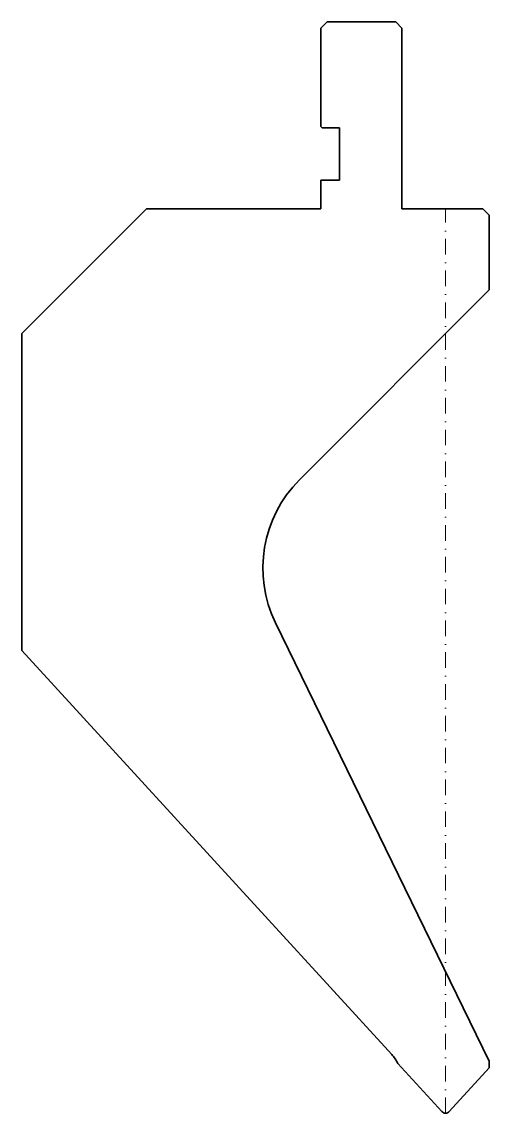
# Model space of a CAD drawing. Header units: millimetres. Extents: x -68 to 7, y 0 to 175.
import ezdxf

# ---------------------------------------------------------------- set-up
doc = ezdxf.new("R2010")
doc.units = ezdxf.units.MM
doc.header["$LTSCALE"] = 5
doc.linetypes.add('AUSGEZOGEN', pattern=[0])
doc.linetypes.add('DASHDOT', pattern=[1, 0.5, -0.25, 0, -0.25])
doc.layers.add('2', color=7, linetype='Continuous')

msp = doc.modelspace()

# ---------------------------------------------------------------- linework, layer by layer
at = {"layer": '2', "color": 7, "linetype": 'AUSGEZOGEN', "lineweight": 35}
for p, q in [((-20, 174), (-19, 175)), ((-20, 158.2), (-20, 174)), ((-19, 175), (-8, 175)), ((-8, 175), (-7, 174)), ((-7, 174), (-7, 145)), ((-19.8, 158), (-20, 158.2)), ((-17, 158), (-19.8, 158)), ((-17, 149.6), (-17, 158)), ((-20, 145), (-20, 149.6)), ((-20, 149.6), (-17, 149.6)), ((-68, 125), (-48, 145)), ((-48, 145), (-20, 145)), ((-7, 145), (6, 145)), ((6, 145), (7, 144)), ((7, 144), (7, 132)), ((7, 132), (-23.45, 101.55)), ((-68, 74.2), (-68, 125)), ((-27.29, 78.64), (7, 8.33)), ((-8.64, 9.42), (-68, 74.2)), ((-0.59, 0.26), (-7.66, 7.98)), ((7, 7.26), (0.59, 0.26)), ((7, 8.33), (7, 7.26))]:
    msp.add_line(p, q, dxfattribs=at)
at = {"layer": '2', "color": 7, "linetype": 'DASHDOT', "lineweight": 18}
msp.add_line((0, 0), (0, 145), dxfattribs=at)
at = {"layer": '2', "color": 7, "linetype": 'AUSGEZOGEN', "lineweight": 35}
for centre, radius, start, end in [((-9.31, 87.4), 20, 135, 206), ((-13.06, 5.36), 6, 25.869, 42.5), ((0, 0.8), 0.8, 222.5, 317.5)]:
    msp.add_arc(centre, radius, start, end, dxfattribs=at)

doc.saveas('drawing.dxf')
